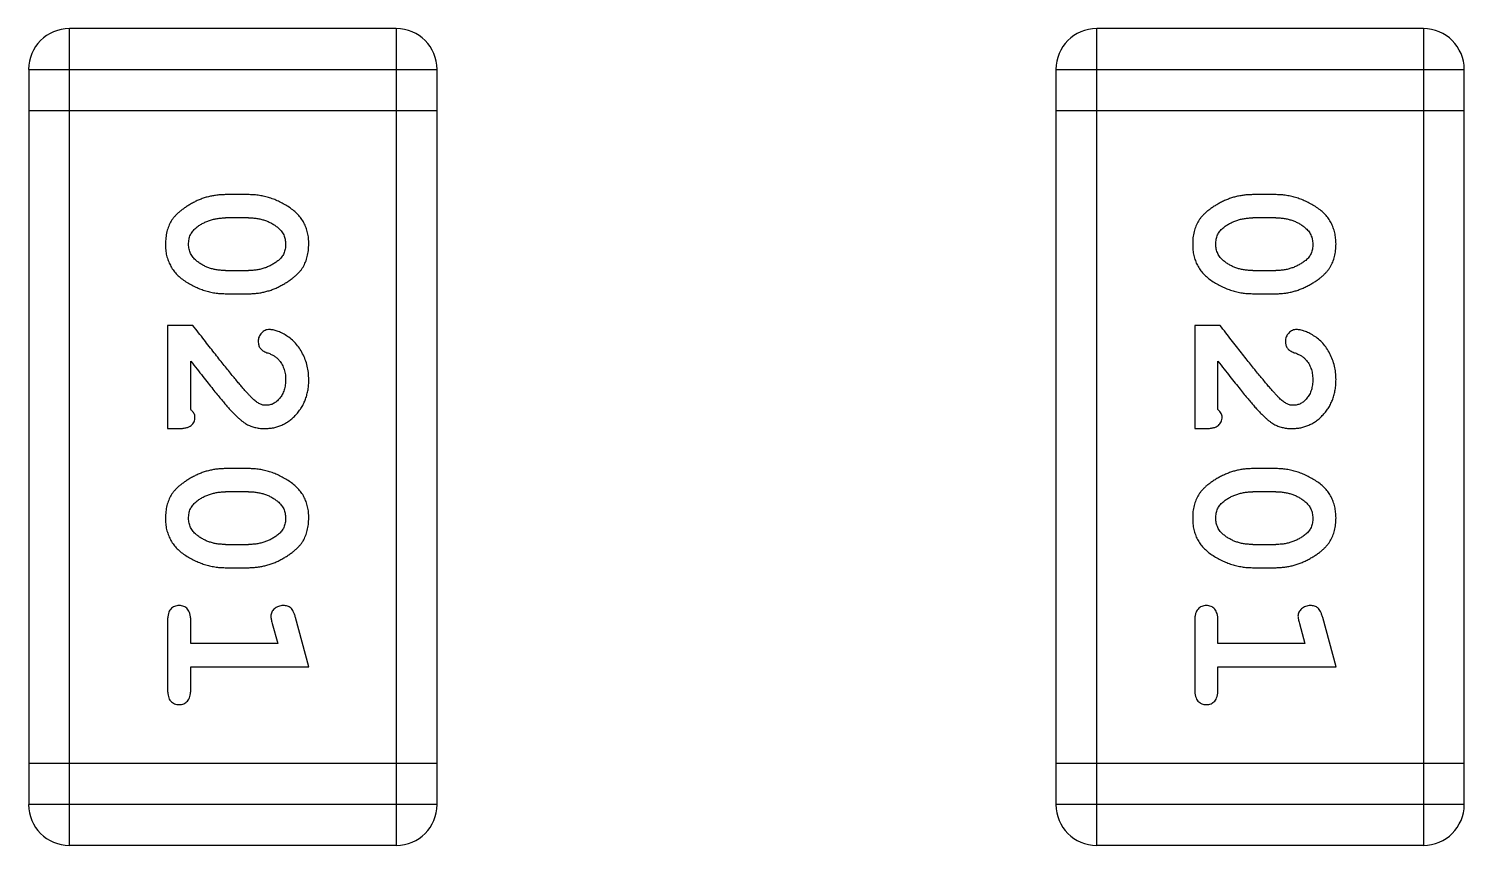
# Model space of a CAD drawing. Header units: millimetres. Extents: x 563 to 681, y 173 to 284.
# Drawn here: x 663.304 to 664.376, y 189.646 to 190.255 of the extents above; entities that cross this region are included whole.
import ezdxf

# ---------------------------------------------------------------- set-up
doc = ezdxf.new("R2010")
doc.units = ezdxf.units.MM
doc.header["$LTSCALE"] = 30.734
doc.layers.get('0').update_dxf_attribs({"linetype": 'CONTINUOUS'})

msp = doc.modelspace()

# ---------------------------------------------------------------- linework, layer by layer
at = {"linetype": 'Continuous'}
for p, q in [((663.5788, 190.2552), (663.3349, 190.2552)), ((663.3349, 189.6456), (663.3349, 190.2552)), ((663.5788, 190.2552), (663.5788, 189.6456)), ((664.3454, 190.2552), (664.1016, 190.2552)), ((664.1016, 189.6456), (664.1016, 190.2552)), ((664.3454, 190.2552), (664.3454, 189.6456)), ((663.3045, 190.2247), (663.6093, 190.2247)), ((663.3045, 190.2247), (663.3045, 189.676)), ((663.6093, 189.676), (663.6093, 190.2247)), ((664.0711, 190.2247), (664.3759, 190.2247)), ((664.0711, 190.2247), (664.0711, 189.676)), ((664.3759, 189.676), (664.3759, 190.2247)), ((663.3045, 190.1942), (663.6093, 190.1942)), ((664.0711, 190.1942), (664.3759, 190.1942)), ((663.4689, 190.1313), (663.4511, 190.1313)), ((664.2355, 190.1313), (664.2178, 190.1313)), ((663.4686, 190.114), (663.4514, 190.114)), ((664.2353, 190.114), (664.2181, 190.114)), ((663.4514, 190.0746), (663.4686, 190.0746)), ((664.2181, 190.0746), (664.2353, 190.0746)), ((663.4511, 190.0573), (663.4689, 190.0573)), ((664.2178, 190.0573), (664.2355, 190.0573)), ((663.427, 190.0337), (663.4081, 190.0337)), ((663.4081, 190.0337), (663.4081, 189.9566)), ((664.1936, 190.0337), (664.1748, 190.0337)), ((664.1748, 190.0337), (664.1748, 189.9566)), ((663.4254, 189.9708), (663.4254, 190.007)), ((664.1921, 189.9708), (664.1921, 190.007)), ((663.4081, 189.9566), (663.416, 189.9566)), ((664.1748, 189.9566), (664.1826, 189.9566)), ((663.4689, 189.9268), (663.4511, 189.9268)), ((664.2355, 189.9268), (664.2178, 189.9268)), ((663.4686, 189.9095), (663.4514, 189.9095)), ((664.2353, 189.9095), (664.2181, 189.9095)), ((663.4514, 189.8701), (663.4686, 189.8701)), ((664.2181, 189.8701), (664.2353, 189.8701)), ((663.4511, 189.8528), (663.4689, 189.8528)), ((664.2178, 189.8528), (664.2355, 189.8528)), ((663.4081, 189.8135), (663.4081, 189.7616)), ((663.4254, 189.7962), (663.4254, 189.8135)), ((663.4862, 189.8112), (663.4904, 189.7962)), ((663.5135, 189.7789), (663.5036, 189.8155)), ((664.1748, 189.8135), (664.1748, 189.7616)), ((664.1921, 189.7962), (664.1921, 189.8135)), ((664.2529, 189.8112), (664.257, 189.7962)), ((664.2802, 189.7789), (664.2703, 189.8155)), ((663.4904, 189.7962), (663.4254, 189.7962)), ((664.257, 189.7962), (664.1921, 189.7962)), ((663.4254, 189.7789), (663.5135, 189.7789)), ((663.4254, 189.7616), (663.4254, 189.7789)), ((664.1921, 189.7789), (664.2802, 189.7789)), ((664.1921, 189.7616), (664.1921, 189.7789)), ((663.6093, 189.7065), (663.3045, 189.7065)), ((664.3759, 189.7065), (664.0711, 189.7065)), ((663.6093, 189.676), (663.3045, 189.676)), ((664.3759, 189.676), (664.0711, 189.676)), ((663.3349, 189.6456), (663.5788, 189.6456)), ((664.1016, 189.6456), (664.3454, 189.6456))]:
    msp.add_line(p, q, dxfattribs=at)
for centre, start, end in [((663.3349, 190.2247), 90, 180), ((663.5788, 190.2247), 0, 90), ((664.1016, 190.2247), 90, 180), ((664.3454, 190.2247), 0, 90), ((663.3349, 189.676), 180, 270), ((663.5788, 189.676), 270, 0), ((664.1016, 189.676), 180, 270), ((664.3454, 189.676), 270, 0)]:
    msp.add_arc(centre, 0.0305, start, end, dxfattribs=at)
for points, knots in [([(663.4511, 190.1313), (663.4501, 190.1312), (663.4479, 190.1312), (663.4448, 190.1309), (663.4416, 190.1304), (663.4385, 190.1297), (663.4355, 190.1289), (663.4325, 190.1277), (663.4295, 190.1265), (663.4267, 190.125), (663.4239, 190.1234), (663.4214, 190.1218), (663.4191, 190.1201), (663.417, 190.1185), (663.4151, 190.1168), (663.4134, 190.1151), (663.412, 190.1134), (663.4104, 190.111), (663.4088, 190.1078), (663.4075, 190.1036), (663.4067, 190.099), (663.4066, 190.0959), (663.4065, 190.0942)], [0, 0, 0, 0, 0.049886, 0.09882, 0.148132, 0.19689, 0.246038, 0.295176, 0.345305, 0.395692, 0.445312, 0.491875, 0.535813, 0.577009, 0.616081, 0.652689, 0.687585, 0.720206, 0.785062, 0.85223, 0.923759, 1, 1, 1, 1]), ([(663.5135, 190.0945), (663.5135, 190.0959), (663.5134, 190.0987), (663.5127, 190.1028), (663.5115, 190.1066), (663.51, 190.1102), (663.5079, 190.1135), (663.5054, 190.1166), (663.5024, 190.1193), (663.499, 190.1218), (663.4954, 190.124), (663.4918, 190.1259), (663.4881, 190.1276), (663.4843, 190.1289), (663.4805, 190.13), (663.4767, 190.1307), (663.4728, 190.1312), (663.4702, 190.1312), (663.4689, 190.1313)], [0, 0, 0, 0, 0.06692, 0.130834, 0.19258, 0.252759, 0.312631, 0.373411, 0.436359, 0.501894, 0.568244, 0.632472, 0.69556, 0.757163, 0.818592, 0.878885, 0.939235, 1, 1, 1, 1]), ([(664.2178, 190.1313), (664.2167, 190.1312), (664.2146, 190.1312), (664.2114, 190.1309), (664.2083, 190.1304), (664.2052, 190.1297), (664.2021, 190.1289), (664.1992, 190.1277), (664.1962, 190.1265), (664.1933, 190.125), (664.1906, 190.1234), (664.188, 190.1218), (664.1857, 190.1201), (664.1836, 190.1185), (664.1818, 190.1168), (664.1801, 190.1151), (664.1787, 190.1134), (664.1771, 190.111), (664.1755, 190.1078), (664.1742, 190.1036), (664.1733, 190.099), (664.1732, 190.0959), (664.1732, 190.0942)], [0, 0, 0, 0, 0.049886, 0.09882, 0.148132, 0.19689, 0.246038, 0.295176, 0.345305, 0.395692, 0.445312, 0.491875, 0.535813, 0.577009, 0.616081, 0.652689, 0.687585, 0.720206, 0.785062, 0.85223, 0.923759, 1, 1, 1, 1]), ([(664.2802, 190.0945), (664.2801, 190.0959), (664.28, 190.0987), (664.2793, 190.1028), (664.2782, 190.1066), (664.2766, 190.1102), (664.2746, 190.1135), (664.2721, 190.1166), (664.2691, 190.1193), (664.2657, 190.1218), (664.2621, 190.124), (664.2584, 190.1259), (664.2547, 190.1276), (664.2509, 190.1289), (664.2472, 190.13), (664.2433, 190.1307), (664.2394, 190.1312), (664.2368, 190.1312), (664.2355, 190.1313)], [0, 0, 0, 0, 0.06692, 0.130834, 0.19258, 0.252759, 0.312631, 0.373411, 0.436359, 0.501894, 0.568244, 0.632472, 0.69556, 0.757163, 0.818592, 0.878885, 0.939235, 1, 1, 1, 1]), ([(663.4291, 190.1063), (663.4299, 190.1069), (663.4315, 190.1082), (663.434, 190.1097), (663.4367, 190.111), (663.4394, 190.1121), (663.4423, 190.1129), (663.4452, 190.1135), (663.4483, 190.1139), (663.4504, 190.1139), (663.4514, 190.114)], [0, 0, 0, 0, 0.124927, 0.248361, 0.370889, 0.492583, 0.61616, 0.741472, 0.869044, 1, 1, 1, 1]), ([(663.4686, 190.114), (663.4697, 190.1139), (663.4717, 190.1139), (663.4748, 190.1136), (663.4777, 190.113), (663.4805, 190.1122), (663.4832, 190.1112), (663.4857, 190.1099), (663.4882, 190.1085), (663.4896, 190.1073), (663.4904, 190.1067)], [0, 0, 0, 0, 0.135446, 0.266257, 0.393419, 0.517936, 0.639137, 0.758785, 0.879345, 1, 1, 1, 1]), ([(664.1958, 190.1063), (664.1966, 190.1069), (664.1981, 190.1082), (664.2007, 190.1097), (664.2033, 190.111), (664.2061, 190.1121), (664.2089, 190.1129), (664.2119, 190.1135), (664.2149, 190.1139), (664.217, 190.1139), (664.2181, 190.114)], [0, 0, 0, 0, 0.124927, 0.248361, 0.370889, 0.492583, 0.61616, 0.741472, 0.869044, 1, 1, 1, 1]), ([(664.2353, 190.114), (664.2363, 190.1139), (664.2384, 190.1139), (664.2415, 190.1136), (664.2444, 190.113), (664.2472, 190.1122), (664.2499, 190.1112), (664.2524, 190.1099), (664.2548, 190.1085), (664.2563, 190.1073), (664.257, 190.1067)], [0, 0, 0, 0, 0.135446, 0.266257, 0.393419, 0.517936, 0.639137, 0.758785, 0.879345, 1, 1, 1, 1]), ([(663.4238, 190.0942), (663.4238, 190.0948), (663.4239, 190.0961), (663.4241, 190.0979), (663.4245, 190.0996), (663.4251, 190.1012), (663.4259, 190.1026), (663.4268, 190.104), (663.4279, 190.1052), (663.4287, 190.1059), (663.4291, 190.1063)], [0, 0, 0, 0, 0.139844, 0.271849, 0.399162, 0.521619, 0.6402, 0.758957, 0.87828, 1, 1, 1, 1]), ([(663.4904, 190.1067), (663.4908, 190.1063), (663.4917, 190.1055), (663.4929, 190.1042), (663.494, 190.1028), (663.4948, 190.1012), (663.4954, 190.0996), (663.4959, 190.0979), (663.4961, 190.0962), (663.4962, 190.095), (663.4962, 190.0943)], [0, 0, 0, 0, 0.13042, 0.256046, 0.378133, 0.498725, 0.620452, 0.742761, 0.869406, 1, 1, 1, 1]), ([(664.1905, 190.0942), (664.1905, 190.0948), (664.1905, 190.0961), (664.1908, 190.0979), (664.1912, 190.0996), (664.1918, 190.1012), (664.1925, 190.1026), (664.1934, 190.104), (664.1945, 190.1052), (664.1954, 190.1059), (664.1958, 190.1063)], [0, 0, 0, 0, 0.139844, 0.271849, 0.399162, 0.521619, 0.6402, 0.758957, 0.87828, 1, 1, 1, 1]), ([(664.257, 190.1067), (664.2575, 190.1063), (664.2584, 190.1055), (664.2596, 190.1042), (664.2606, 190.1028), (664.2614, 190.1012), (664.2621, 190.0996), (664.2625, 190.0979), (664.2628, 190.0962), (664.2628, 190.095), (664.2629, 190.0943)], [0, 0, 0, 0, 0.13042, 0.256046, 0.378133, 0.498725, 0.620452, 0.742761, 0.869406, 1, 1, 1, 1]), ([(663.4065, 190.0942), (663.4066, 190.0928), (663.4066, 190.09), (663.4073, 190.0859), (663.4085, 190.082), (663.4101, 190.0785), (663.4121, 190.0751), (663.4146, 190.0721), (663.4175, 190.0693), (663.4209, 190.0668), (663.4245, 190.0646), (663.4282, 190.0627), (663.4319, 190.061), (663.4357, 190.0597), (663.4395, 190.0586), (663.4433, 190.0579), (663.4472, 190.0574), (663.4498, 190.0574), (663.4511, 190.0573)], [0, 0, 0, 0, 0.067217, 0.131051, 0.19272, 0.252824, 0.312745, 0.373449, 0.436041, 0.501494, 0.567761, 0.632087, 0.695096, 0.757109, 0.817993, 0.878657, 0.939311, 1, 1, 1, 1]), ([(663.4296, 190.0819), (663.4292, 190.0823), (663.4283, 190.0831), (663.4271, 190.0844), (663.4261, 190.0858), (663.4252, 190.0873), (663.4246, 190.0889), (663.4242, 190.0906), (663.4239, 190.0924), (663.4238, 190.0936), (663.4238, 190.0942)], [0, 0, 0, 0, 0.129853, 0.25607, 0.380154, 0.49978, 0.62208, 0.743277, 0.868791, 1, 1, 1, 1]), ([(663.4689, 190.0573), (663.47, 190.0573), (663.4721, 190.0574), (663.4753, 190.0577), (663.4784, 190.0582), (663.4815, 190.0589), (663.4846, 190.0598), (663.4876, 190.0609), (663.4906, 190.0622), (663.4934, 190.0637), (663.4962, 190.0653), (663.4987, 190.0669), (663.501, 190.0686), (663.5031, 190.0703), (663.505, 190.072), (663.5066, 190.0737), (663.5081, 190.0754), (663.5096, 190.0778), (663.5112, 190.081), (663.5125, 190.0851), (663.5133, 190.0897), (663.5134, 190.0928), (663.5135, 190.0945)], [0, 0, 0, 0, 0.049855, 0.099516, 0.148482, 0.19758, 0.246804, 0.296268, 0.346517, 0.397047, 0.446826, 0.49336, 0.537801, 0.579207, 0.617974, 0.654833, 0.689171, 0.722088, 0.786392, 0.853518, 0.924186, 1, 1, 1, 1]), ([(663.4962, 190.0943), (663.4962, 190.0937), (663.4962, 190.0925), (663.4959, 190.0907), (663.4955, 190.089), (663.4949, 190.0874), (663.4942, 190.0859), (663.4932, 190.0846), (663.4922, 190.0833), (663.4913, 190.0826), (663.4909, 190.0822)], [0, 0, 0, 0, 0.138115, 0.270177, 0.397547, 0.520057, 0.63869, 0.757499, 0.878226, 1, 1, 1, 1]), ([(664.1732, 190.0942), (664.1732, 190.0928), (664.1733, 190.09), (664.174, 190.0859), (664.1751, 190.082), (664.1767, 190.0785), (664.1787, 190.0751), (664.1813, 190.0721), (664.1842, 190.0693), (664.1876, 190.0668), (664.1912, 190.0646), (664.1949, 190.0627), (664.1986, 190.061), (664.2023, 190.0597), (664.2062, 190.0586), (664.21, 190.0579), (664.2139, 190.0574), (664.2165, 190.0574), (664.2178, 190.0573)], [0, 0, 0, 0, 0.067217, 0.131051, 0.19272, 0.252824, 0.312745, 0.373449, 0.436041, 0.501494, 0.567761, 0.632087, 0.695096, 0.757109, 0.817993, 0.878657, 0.939311, 1, 1, 1, 1]), ([(664.1963, 190.0819), (664.1958, 190.0823), (664.1949, 190.0831), (664.1937, 190.0844), (664.1927, 190.0858), (664.1919, 190.0873), (664.1913, 190.0889), (664.1908, 190.0906), (664.1905, 190.0924), (664.1905, 190.0936), (664.1905, 190.0942)], [0, 0, 0, 0, 0.129853, 0.25607, 0.380154, 0.49978, 0.62208, 0.743277, 0.868791, 1, 1, 1, 1]), ([(664.2355, 190.0573), (664.2366, 190.0573), (664.2388, 190.0574), (664.2419, 190.0577), (664.2451, 190.0582), (664.2482, 190.0589), (664.2512, 190.0598), (664.2543, 190.0609), (664.2572, 190.0622), (664.2601, 190.0637), (664.2628, 190.0653), (664.2654, 190.0669), (664.2677, 190.0686), (664.2698, 190.0703), (664.2717, 190.072), (664.2733, 190.0737), (664.2747, 190.0754), (664.2763, 190.0778), (664.2779, 190.081), (664.2792, 190.0851), (664.28, 190.0897), (664.2801, 190.0928), (664.2802, 190.0945)], [0, 0, 0, 0, 0.049855, 0.099516, 0.148482, 0.19758, 0.246804, 0.296268, 0.346517, 0.397047, 0.446826, 0.49336, 0.537801, 0.579207, 0.617974, 0.654833, 0.689171, 0.722088, 0.786392, 0.853518, 0.924186, 1, 1, 1, 1]), ([(664.2629, 190.0943), (664.2628, 190.0937), (664.2628, 190.0925), (664.2626, 190.0907), (664.2622, 190.089), (664.2616, 190.0874), (664.2608, 190.0859), (664.2599, 190.0846), (664.2588, 190.0833), (664.258, 190.0826), (664.2576, 190.0822)], [0, 0, 0, 0, 0.138115, 0.270177, 0.397547, 0.520057, 0.63869, 0.757499, 0.878226, 1, 1, 1, 1]), ([(663.4514, 190.0746), (663.4503, 190.0747), (663.4483, 190.0747), (663.4452, 190.075), (663.4423, 190.0756), (663.4395, 190.0764), (663.4368, 190.0774), (663.4343, 190.0787), (663.4319, 190.0801), (663.4304, 190.0813), (663.4296, 190.0819)], [0, 0, 0, 0, 0.135449, 0.266263, 0.393429, 0.516942, 0.639128, 0.758779, 0.879341, 1, 1, 1, 1]), ([(663.4909, 190.0822), (663.4901, 190.0816), (663.4885, 190.0804), (663.486, 190.0789), (663.4833, 190.0775), (663.4806, 190.0765), (663.4777, 190.0756), (663.4748, 190.0751), (663.4717, 190.0747), (663.4697, 190.0747), (663.4686, 190.0746)], [0, 0, 0, 0, 0.125331, 0.248948, 0.371201, 0.494032, 0.616811, 0.742104, 0.868849, 1, 1, 1, 1]), ([(664.2181, 190.0746), (664.217, 190.0747), (664.2149, 190.0747), (664.2119, 190.075), (664.2089, 190.0756), (664.2061, 190.0764), (664.2035, 190.0774), (664.2009, 190.0787), (664.1985, 190.0801), (664.197, 190.0813), (664.1963, 190.0819)], [0, 0, 0, 0, 0.135449, 0.266263, 0.393429, 0.516942, 0.639128, 0.758779, 0.879341, 1, 1, 1, 1]), ([(664.2576, 190.0822), (664.2568, 190.0816), (664.2552, 190.0804), (664.2526, 190.0789), (664.25, 190.0775), (664.2472, 190.0765), (664.2444, 190.0756), (664.2414, 190.0751), (664.2384, 190.0747), (664.2363, 190.0747), (664.2353, 190.0746)], [0, 0, 0, 0, 0.125331, 0.248948, 0.371201, 0.494032, 0.616811, 0.742104, 0.868849, 1, 1, 1, 1]), ([(663.472, 189.9787), (663.4715, 189.9792), (663.4705, 189.9801), (663.469, 189.9817), (663.4672, 189.9836), (663.4653, 189.9858), (663.4632, 189.9882), (663.4608, 189.991), (663.4583, 189.994), (663.4556, 189.9973), (663.4527, 190.0009), (663.4496, 190.0047), (663.4463, 190.0089), (663.4428, 190.0133), (663.4391, 190.018), (663.4353, 190.023), (663.4312, 190.0283), (663.4284, 190.0319), (663.427, 190.0337)], [0, 0, 0, 0, 0.026647, 0.057942, 0.094152, 0.134806, 0.180631, 0.231142, 0.286385, 0.346321, 0.411439, 0.481035, 0.555329, 0.634592, 0.718826, 0.807759, 0.901393, 1, 1, 1, 1]), ([(663.4842, 190.0306), (663.4836, 190.0306), (663.4825, 190.0305), (663.481, 190.03), (663.4795, 190.0291), (663.4782, 190.028), (663.4771, 190.0267), (663.4763, 190.0251), (663.4758, 190.0235), (663.4758, 190.0223), (663.4757, 190.0218)], [0, 0, 0, 0, 0.120856, 0.239483, 0.360995, 0.490166, 0.620982, 0.746416, 0.870253, 1, 1, 1, 1]), ([(663.5135, 189.9933), (663.5134, 189.995), (663.5133, 189.9984), (663.5125, 190.0033), (663.511, 190.0081), (663.509, 190.0125), (663.5066, 190.0167), (663.5037, 190.0203), (663.5005, 190.0235), (663.4969, 190.026), (663.4934, 190.028), (663.49, 190.0294), (663.487, 190.0304), (663.4851, 190.0305), (663.4842, 190.0306)], [0, 0, 0, 0, 0.098286, 0.193983, 0.289056, 0.384352, 0.477435, 0.566197, 0.652355, 0.737986, 0.818188, 0.887401, 0.94802, 1, 1, 1, 1]), ([(664.2386, 189.9787), (664.2382, 189.9792), (664.2372, 189.9801), (664.2356, 189.9817), (664.2339, 189.9836), (664.232, 189.9858), (664.2298, 189.9882), (664.2275, 189.991), (664.225, 189.994), (664.2223, 189.9973), (664.2194, 190.0009), (664.2163, 190.0047), (664.213, 190.0089), (664.2095, 190.0133), (664.2058, 190.018), (664.2019, 190.023), (664.1978, 190.0283), (664.1951, 190.0319), (664.1936, 190.0337)], [0, 0, 0, 0, 0.026647, 0.057942, 0.094152, 0.134806, 0.180631, 0.231142, 0.286385, 0.346321, 0.411439, 0.481035, 0.555329, 0.634592, 0.718826, 0.807759, 0.901393, 1, 1, 1, 1]), ([(664.2508, 190.0306), (664.2503, 190.0306), (664.2492, 190.0305), (664.2476, 190.03), (664.2462, 190.0291), (664.2449, 190.028), (664.2438, 190.0267), (664.243, 190.0251), (664.2425, 190.0235), (664.2424, 190.0223), (664.2424, 190.0218)], [0, 0, 0, 0, 0.120856, 0.239483, 0.360995, 0.490166, 0.620982, 0.746416, 0.870253, 1, 1, 1, 1]), ([(664.2802, 189.9933), (664.2801, 189.995), (664.28, 189.9984), (664.2791, 190.0033), (664.2777, 190.0081), (664.2757, 190.0125), (664.2733, 190.0167), (664.2704, 190.0203), (664.2672, 190.0235), (664.2636, 190.026), (664.26, 190.028), (664.2567, 190.0294), (664.2537, 190.0304), (664.2517, 190.0305), (664.2508, 190.0306)], [0, 0, 0, 0, 0.098286, 0.193983, 0.289056, 0.384352, 0.477435, 0.566197, 0.652355, 0.737986, 0.818188, 0.887401, 0.94802, 1, 1, 1, 1]), ([(663.4757, 190.0218), (663.4758, 190.0213), (663.4758, 190.0203), (663.4761, 190.0189), (663.4765, 190.0177), (663.4772, 190.0166), (663.4781, 190.0155), (663.4793, 190.0147), (663.4807, 190.0139), (663.4817, 190.0135), (663.4823, 190.0133)], [0, 0, 0, 0, 0.127347, 0.246131, 0.359406, 0.470543, 0.586092, 0.711469, 0.847022, 1, 1, 1, 1]), ([(663.4823, 190.0133), (663.4832, 190.013), (663.4849, 190.0124), (663.4872, 190.0112), (663.4892, 190.0099), (663.4903, 190.0088), (663.4908, 190.0083)], [0, 0, 0, 0, 0.285518, 0.544185, 0.781367, 1, 1, 1, 1]), ([(664.2424, 190.0218), (664.2424, 190.0213), (664.2425, 190.0203), (664.2427, 190.0189), (664.2432, 190.0177), (664.2439, 190.0166), (664.2448, 190.0155), (664.246, 190.0147), (664.2474, 190.0139), (664.2484, 190.0135), (664.249, 190.0133)], [0, 0, 0, 0, 0.127347, 0.246131, 0.359406, 0.470543, 0.586092, 0.711469, 0.847022, 1, 1, 1, 1]), ([(664.249, 190.0133), (664.2499, 190.013), (664.2516, 190.0124), (664.2539, 190.0112), (664.2559, 190.0099), (664.257, 190.0088), (664.2575, 190.0083)], [0, 0, 0, 0, 0.285518, 0.544185, 0.781367, 1, 1, 1, 1]), ([(663.4254, 190.007), (663.427, 190.005), (663.4299, 190.0012), (663.4343, 189.9957), (663.4382, 189.9907), (663.4418, 189.9863), (663.4449, 189.9823), (663.4478, 189.9789), (663.4502, 189.976), (663.4517, 189.9742), (663.4524, 189.9734)], [0, 0, 0, 0, 0.176662, 0.337826, 0.484741, 0.617764, 0.73494, 0.837793, 0.926412, 1, 1, 1, 1]), ([(663.4908, 190.0083), (663.4912, 190.0078), (663.4921, 190.0068), (663.4932, 190.0052), (663.4941, 190.0035), (663.4949, 190.0016), (663.4955, 189.9997), (663.4959, 189.9977), (663.4962, 189.9956), (663.4962, 189.9942), (663.4962, 189.9934)], [0, 0, 0, 0, 0.121873, 0.243139, 0.363336, 0.485133, 0.607572, 0.734701, 0.864814, 1, 1, 1, 1]), ([(664.1921, 190.007), (664.1936, 190.005), (664.1966, 190.0012), (664.2009, 189.9957), (664.2049, 189.9907), (664.2084, 189.9863), (664.2116, 189.9823), (664.2144, 189.9789), (664.2169, 189.976), (664.2184, 189.9742), (664.2191, 189.9734)], [0, 0, 0, 0, 0.176662, 0.337826, 0.484741, 0.617764, 0.73494, 0.837793, 0.926412, 1, 1, 1, 1]), ([(664.2575, 190.0083), (664.2579, 190.0078), (664.2587, 190.0068), (664.2599, 190.0052), (664.2608, 190.0035), (664.2615, 190.0016), (664.2621, 189.9997), (664.2625, 189.9977), (664.2628, 189.9956), (664.2628, 189.9942), (664.2629, 189.9934)], [0, 0, 0, 0, 0.121873, 0.243139, 0.363336, 0.485133, 0.607572, 0.734701, 0.864814, 1, 1, 1, 1]), ([(663.4807, 189.9566), (663.4818, 189.9567), (663.484, 189.9568), (663.4873, 189.9572), (663.4904, 189.958), (663.4934, 189.9592), (663.4962, 189.9606), (663.4989, 189.9624), (663.5015, 189.9645), (663.504, 189.9669), (663.5062, 189.9696), (663.5082, 189.9724), (663.5098, 189.9755), (663.5112, 189.9787), (663.5122, 189.9821), (663.513, 189.9857), (663.5134, 189.9894), (663.5135, 189.992), (663.5135, 189.9933)], [0, 0, 0, 0, 0.060981, 0.120256, 0.178148, 0.236115, 0.293993, 0.352864, 0.413358, 0.476056, 0.539296, 0.602396, 0.665116, 0.728325, 0.792919, 0.859317, 0.928302, 1, 1, 1, 1]), ([(663.4962, 189.9934), (663.4961, 189.992), (663.4961, 189.9893), (663.4952, 189.9855), (663.4938, 189.9821), (663.4919, 189.9793), (663.4896, 189.9769), (663.4872, 189.9752), (663.4845, 189.9742), (663.4826, 189.974), (663.4817, 189.974)], [0, 0, 0, 0, 0.156344, 0.299348, 0.4327, 0.561, 0.682299, 0.791883, 0.89611, 1, 1, 1, 1]), ([(664.2474, 189.9566), (664.2485, 189.9567), (664.2507, 189.9568), (664.2539, 189.9572), (664.257, 189.958), (664.26, 189.9592), (664.2629, 189.9606), (664.2656, 189.9624), (664.2682, 189.9645), (664.2706, 189.9669), (664.2728, 189.9696), (664.2748, 189.9724), (664.2765, 189.9755), (664.2778, 189.9787), (664.2789, 189.9821), (664.2796, 189.9857), (664.2801, 189.9894), (664.2801, 189.992), (664.2802, 189.9933)], [0, 0, 0, 0, 0.060981, 0.120256, 0.178148, 0.236115, 0.293993, 0.352864, 0.413358, 0.476056, 0.539296, 0.602396, 0.665116, 0.728325, 0.792919, 0.859317, 0.928302, 1, 1, 1, 1]), ([(664.2629, 189.9934), (664.2628, 189.992), (664.2627, 189.9893), (664.2619, 189.9855), (664.2605, 189.9821), (664.2586, 189.9793), (664.2563, 189.9769), (664.2538, 189.9752), (664.2511, 189.9742), (664.2493, 189.974), (664.2483, 189.974)], [0, 0, 0, 0, 0.156344, 0.299348, 0.4327, 0.561, 0.682299, 0.791883, 0.89611, 1, 1, 1, 1]), ([(663.4285, 189.9653), (663.4285, 189.9657), (663.4284, 189.9667), (663.4278, 189.9681), (663.4268, 189.9695), (663.4259, 189.9703), (663.4254, 189.9708)], [0, 0, 0, 0, 0.20611, 0.432681, 0.695597, 1, 1, 1, 1]), ([(663.4524, 189.9734), (663.4532, 189.9725), (663.4547, 189.9708), (663.4569, 189.9685), (663.459, 189.9664), (663.461, 189.9645), (663.4629, 189.9629), (663.4646, 189.9615), (663.4663, 189.9604), (663.4683, 189.9593), (663.4709, 189.9582), (663.4741, 189.9573), (663.4774, 189.9567), (663.4796, 189.9567), (663.4807, 189.9566)], [0, 0, 0, 0, 0.103002, 0.197728, 0.285279, 0.365235, 0.437224, 0.502446, 0.560545, 0.611446, 0.707576, 0.80349, 0.900532, 1, 1, 1, 1]), ([(663.4817, 189.974), (663.4809, 189.974), (663.4792, 189.9741), (663.4768, 189.9751), (663.4743, 189.9766), (663.4728, 189.978), (663.472, 189.9787)], [0, 0, 0, 0, 0.212836, 0.442809, 0.70317, 1, 1, 1, 1]), ([(664.1952, 189.9653), (664.1952, 189.9657), (664.1951, 189.9667), (664.1944, 189.9681), (664.1934, 189.9695), (664.1925, 189.9703), (664.1921, 189.9708)], [0, 0, 0, 0, 0.20611, 0.432681, 0.695597, 1, 1, 1, 1]), ([(664.2191, 189.9734), (664.2199, 189.9725), (664.2214, 189.9708), (664.2236, 189.9685), (664.2257, 189.9664), (664.2277, 189.9645), (664.2295, 189.9629), (664.2313, 189.9615), (664.2329, 189.9604), (664.235, 189.9593), (664.2376, 189.9582), (664.2407, 189.9573), (664.244, 189.9567), (664.2463, 189.9567), (664.2474, 189.9566)], [0, 0, 0, 0, 0.103002, 0.197728, 0.285279, 0.365235, 0.437224, 0.502446, 0.560545, 0.611446, 0.707576, 0.80349, 0.900532, 1, 1, 1, 1]), ([(664.2483, 189.974), (664.2475, 189.974), (664.2459, 189.9741), (664.2435, 189.9751), (664.241, 189.9766), (664.2394, 189.978), (664.2386, 189.9787)], [0, 0, 0, 0, 0.212836, 0.442809, 0.70317, 1, 1, 1, 1]), ([(663.416, 189.9566), (663.417, 189.9567), (663.419, 189.9567), (663.4217, 189.9572), (663.424, 189.9578), (663.4257, 189.9589), (663.427, 189.9602), (663.4279, 189.9617), (663.4285, 189.9634), (663.4285, 189.9647), (663.4285, 189.9653)], [0, 0, 0, 0, 0.1844, 0.34094, 0.473574, 0.586824, 0.690029, 0.789175, 0.890445, 1, 1, 1, 1]), ([(664.1826, 189.9566), (664.1837, 189.9567), (664.1857, 189.9567), (664.1884, 189.9572), (664.1906, 189.9578), (664.1924, 189.9589), (664.1936, 189.9602), (664.1946, 189.9617), (664.1951, 189.9634), (664.1952, 189.9647), (664.1952, 189.9653)], [0, 0, 0, 0, 0.1844, 0.34094, 0.473574, 0.586824, 0.690029, 0.789175, 0.890445, 1, 1, 1, 1]), ([(663.4511, 189.9268), (663.4501, 189.9267), (663.4479, 189.9267), (663.4448, 189.9264), (663.4416, 189.9259), (663.4385, 189.9252), (663.4355, 189.9243), (663.4325, 189.9232), (663.4295, 189.9219), (663.4267, 189.9205), (663.4239, 189.9189), (663.4214, 189.9173), (663.4191, 189.9156), (663.417, 189.914), (663.4151, 189.9123), (663.4134, 189.9106), (663.412, 189.9088), (663.4104, 189.9065), (663.4088, 189.9033), (663.4075, 189.8991), (663.4067, 189.8945), (663.4066, 189.8914), (663.4065, 189.8897)], [0, 0, 0, 0, 0.049886, 0.09882, 0.148132, 0.19689, 0.246038, 0.295176, 0.345305, 0.395692, 0.445312, 0.491875, 0.535813, 0.577009, 0.616081, 0.652689, 0.687585, 0.720206, 0.785062, 0.85223, 0.923759, 1, 1, 1, 1]), ([(663.5135, 189.89), (663.5135, 189.8914), (663.5134, 189.8942), (663.5127, 189.8983), (663.5115, 189.9021), (663.51, 189.9057), (663.5079, 189.909), (663.5054, 189.9121), (663.5024, 189.9148), (663.499, 189.9173), (663.4954, 189.9195), (663.4918, 189.9214), (663.4881, 189.9231), (663.4843, 189.9244), (663.4805, 189.9255), (663.4767, 189.9262), (663.4728, 189.9267), (663.4702, 189.9267), (663.4689, 189.9268)], [0, 0, 0, 0, 0.06692, 0.130834, 0.19258, 0.252759, 0.312631, 0.373411, 0.436359, 0.501894, 0.568244, 0.632472, 0.69556, 0.757163, 0.818592, 0.878885, 0.939235, 1, 1, 1, 1]), ([(664.2178, 189.9268), (664.2167, 189.9267), (664.2146, 189.9267), (664.2114, 189.9264), (664.2083, 189.9259), (664.2052, 189.9252), (664.2021, 189.9243), (664.1992, 189.9232), (664.1962, 189.9219), (664.1933, 189.9205), (664.1906, 189.9189), (664.188, 189.9173), (664.1857, 189.9156), (664.1836, 189.914), (664.1818, 189.9123), (664.1801, 189.9106), (664.1787, 189.9088), (664.1771, 189.9065), (664.1755, 189.9033), (664.1742, 189.8991), (664.1733, 189.8945), (664.1732, 189.8914), (664.1732, 189.8897)], [0, 0, 0, 0, 0.049886, 0.09882, 0.148132, 0.19689, 0.246038, 0.295176, 0.345305, 0.395692, 0.445312, 0.491875, 0.535813, 0.577009, 0.616081, 0.652689, 0.687585, 0.720206, 0.785062, 0.85223, 0.923759, 1, 1, 1, 1]), ([(664.2802, 189.89), (664.2801, 189.8914), (664.28, 189.8942), (664.2793, 189.8983), (664.2782, 189.9021), (664.2766, 189.9057), (664.2746, 189.909), (664.2721, 189.9121), (664.2691, 189.9148), (664.2657, 189.9173), (664.2621, 189.9195), (664.2584, 189.9214), (664.2547, 189.9231), (664.2509, 189.9244), (664.2472, 189.9255), (664.2433, 189.9262), (664.2394, 189.9267), (664.2368, 189.9267), (664.2355, 189.9268)], [0, 0, 0, 0, 0.06692, 0.130834, 0.19258, 0.252759, 0.312631, 0.373411, 0.436359, 0.501894, 0.568244, 0.632472, 0.69556, 0.757163, 0.818592, 0.878885, 0.939235, 1, 1, 1, 1]), ([(663.4291, 189.9018), (663.4299, 189.9024), (663.4315, 189.9036), (663.434, 189.9052), (663.4367, 189.9065), (663.4394, 189.9076), (663.4423, 189.9084), (663.4452, 189.909), (663.4483, 189.9094), (663.4504, 189.9094), (663.4514, 189.9095)], [0, 0, 0, 0, 0.124927, 0.248361, 0.370889, 0.492583, 0.61616, 0.741472, 0.869044, 1, 1, 1, 1]), ([(663.4686, 189.9095), (663.4697, 189.9094), (663.4717, 189.9094), (663.4748, 189.9091), (663.4777, 189.9085), (663.4805, 189.9077), (663.4832, 189.9067), (663.4857, 189.9054), (663.4882, 189.9039), (663.4896, 189.9028), (663.4904, 189.9022)], [0, 0, 0, 0, 0.135446, 0.266257, 0.393419, 0.517936, 0.639137, 0.758785, 0.879345, 1, 1, 1, 1]), ([(664.1958, 189.9018), (664.1966, 189.9024), (664.1981, 189.9036), (664.2007, 189.9052), (664.2033, 189.9065), (664.2061, 189.9076), (664.2089, 189.9084), (664.2119, 189.909), (664.2149, 189.9094), (664.217, 189.9094), (664.2181, 189.9095)], [0, 0, 0, 0, 0.124927, 0.248361, 0.370889, 0.492583, 0.61616, 0.741472, 0.869044, 1, 1, 1, 1]), ([(664.2353, 189.9095), (664.2363, 189.9094), (664.2384, 189.9094), (664.2415, 189.9091), (664.2444, 189.9085), (664.2472, 189.9077), (664.2499, 189.9067), (664.2524, 189.9054), (664.2548, 189.9039), (664.2563, 189.9028), (664.257, 189.9022)], [0, 0, 0, 0, 0.135446, 0.266257, 0.393419, 0.517936, 0.639137, 0.758785, 0.879345, 1, 1, 1, 1]), ([(663.4238, 189.8897), (663.4238, 189.8903), (663.4239, 189.8915), (663.4241, 189.8934), (663.4245, 189.8951), (663.4251, 189.8966), (663.4259, 189.8981), (663.4268, 189.8995), (663.4279, 189.9007), (663.4287, 189.9014), (663.4291, 189.9018)], [0, 0, 0, 0, 0.139844, 0.271849, 0.399162, 0.521619, 0.6402, 0.758957, 0.87828, 1, 1, 1, 1]), ([(663.4904, 189.9022), (663.4908, 189.9018), (663.4917, 189.901), (663.4929, 189.8996), (663.494, 189.8982), (663.4948, 189.8967), (663.4954, 189.8951), (663.4959, 189.8934), (663.4961, 189.8917), (663.4962, 189.8905), (663.4962, 189.8898)], [0, 0, 0, 0, 0.13042, 0.256046, 0.378133, 0.498725, 0.620452, 0.742761, 0.869406, 1, 1, 1, 1]), ([(664.1905, 189.8897), (664.1905, 189.8903), (664.1905, 189.8915), (664.1908, 189.8934), (664.1912, 189.8951), (664.1918, 189.8966), (664.1925, 189.8981), (664.1934, 189.8995), (664.1945, 189.9007), (664.1954, 189.9014), (664.1958, 189.9018)], [0, 0, 0, 0, 0.139844, 0.271849, 0.399162, 0.521619, 0.6402, 0.758957, 0.87828, 1, 1, 1, 1]), ([(664.257, 189.9022), (664.2575, 189.9018), (664.2584, 189.901), (664.2596, 189.8996), (664.2606, 189.8982), (664.2614, 189.8967), (664.2621, 189.8951), (664.2625, 189.8934), (664.2628, 189.8917), (664.2628, 189.8905), (664.2629, 189.8898)], [0, 0, 0, 0, 0.13042, 0.256046, 0.378133, 0.498725, 0.620452, 0.742761, 0.869406, 1, 1, 1, 1]), ([(663.4065, 189.8897), (663.4066, 189.8883), (663.4066, 189.8855), (663.4073, 189.8814), (663.4085, 189.8775), (663.4101, 189.8739), (663.4121, 189.8706), (663.4146, 189.8676), (663.4175, 189.8648), (663.4209, 189.8623), (663.4245, 189.8601), (663.4282, 189.8582), (663.4319, 189.8565), (663.4357, 189.8552), (663.4395, 189.8541), (663.4433, 189.8534), (663.4472, 189.8529), (663.4498, 189.8528), (663.4511, 189.8528)], [0, 0, 0, 0, 0.067217, 0.131051, 0.19272, 0.252824, 0.312745, 0.373449, 0.436041, 0.501494, 0.567761, 0.632087, 0.695096, 0.757109, 0.817993, 0.878657, 0.939311, 1, 1, 1, 1]), ([(663.4296, 189.8774), (663.4292, 189.8778), (663.4283, 189.8786), (663.4271, 189.8799), (663.4261, 189.8813), (663.4252, 189.8828), (663.4246, 189.8844), (663.4242, 189.8861), (663.4239, 189.8878), (663.4238, 189.889), (663.4238, 189.8897)], [0, 0, 0, 0, 0.129853, 0.25607, 0.380154, 0.49978, 0.62208, 0.743277, 0.868791, 1, 1, 1, 1]), ([(663.4689, 189.8528), (663.47, 189.8528), (663.4721, 189.8529), (663.4753, 189.8532), (663.4784, 189.8537), (663.4815, 189.8544), (663.4846, 189.8553), (663.4876, 189.8564), (663.4906, 189.8577), (663.4934, 189.8592), (663.4962, 189.8608), (663.4987, 189.8624), (663.501, 189.8641), (663.5031, 189.8658), (663.505, 189.8675), (663.5066, 189.8692), (663.5081, 189.8709), (663.5096, 189.8733), (663.5112, 189.8765), (663.5125, 189.8806), (663.5133, 189.8852), (663.5134, 189.8883), (663.5135, 189.89)], [0, 0, 0, 0, 0.049855, 0.099516, 0.148482, 0.19758, 0.246804, 0.296268, 0.346517, 0.397047, 0.446826, 0.49336, 0.537801, 0.579207, 0.617974, 0.654833, 0.689171, 0.722088, 0.786392, 0.853518, 0.924186, 1, 1, 1, 1]), ([(663.4962, 189.8898), (663.4962, 189.8892), (663.4962, 189.888), (663.4959, 189.8862), (663.4955, 189.8845), (663.4949, 189.8829), (663.4942, 189.8814), (663.4932, 189.8801), (663.4922, 189.8788), (663.4913, 189.8781), (663.4909, 189.8777)], [0, 0, 0, 0, 0.138115, 0.270177, 0.397547, 0.520057, 0.63869, 0.757499, 0.878226, 1, 1, 1, 1]), ([(664.1732, 189.8897), (664.1732, 189.8883), (664.1733, 189.8855), (664.174, 189.8814), (664.1751, 189.8775), (664.1767, 189.8739), (664.1787, 189.8706), (664.1813, 189.8676), (664.1842, 189.8648), (664.1876, 189.8623), (664.1912, 189.8601), (664.1949, 189.8582), (664.1986, 189.8565), (664.2023, 189.8552), (664.2062, 189.8541), (664.21, 189.8534), (664.2139, 189.8529), (664.2165, 189.8528), (664.2178, 189.8528)], [0, 0, 0, 0, 0.067217, 0.131051, 0.19272, 0.252824, 0.312745, 0.373449, 0.436041, 0.501494, 0.567761, 0.632087, 0.695096, 0.757109, 0.817993, 0.878657, 0.939311, 1, 1, 1, 1]), ([(664.1963, 189.8774), (664.1958, 189.8778), (664.1949, 189.8786), (664.1937, 189.8799), (664.1927, 189.8813), (664.1919, 189.8828), (664.1913, 189.8844), (664.1908, 189.8861), (664.1905, 189.8878), (664.1905, 189.889), (664.1905, 189.8897)], [0, 0, 0, 0, 0.129853, 0.25607, 0.380154, 0.49978, 0.62208, 0.743277, 0.868791, 1, 1, 1, 1]), ([(664.2355, 189.8528), (664.2366, 189.8528), (664.2388, 189.8529), (664.2419, 189.8532), (664.2451, 189.8537), (664.2482, 189.8544), (664.2512, 189.8553), (664.2543, 189.8564), (664.2572, 189.8577), (664.2601, 189.8592), (664.2628, 189.8608), (664.2654, 189.8624), (664.2677, 189.8641), (664.2698, 189.8658), (664.2717, 189.8675), (664.2733, 189.8692), (664.2747, 189.8709), (664.2763, 189.8733), (664.2779, 189.8765), (664.2792, 189.8806), (664.28, 189.8852), (664.2801, 189.8883), (664.2802, 189.89)], [0, 0, 0, 0, 0.049855, 0.099516, 0.148482, 0.19758, 0.246804, 0.296268, 0.346517, 0.397047, 0.446826, 0.49336, 0.537801, 0.579207, 0.617974, 0.654833, 0.689171, 0.722088, 0.786392, 0.853518, 0.924186, 1, 1, 1, 1]), ([(664.2629, 189.8898), (664.2628, 189.8892), (664.2628, 189.888), (664.2626, 189.8862), (664.2622, 189.8845), (664.2616, 189.8829), (664.2608, 189.8814), (664.2599, 189.8801), (664.2588, 189.8788), (664.258, 189.8781), (664.2576, 189.8777)], [0, 0, 0, 0, 0.138115, 0.270177, 0.397547, 0.520057, 0.63869, 0.757499, 0.878226, 1, 1, 1, 1]), ([(663.4514, 189.8701), (663.4503, 189.8701), (663.4483, 189.8702), (663.4452, 189.8705), (663.4423, 189.8711), (663.4395, 189.8719), (663.4368, 189.8729), (663.4343, 189.8742), (663.4319, 189.8756), (663.4304, 189.8768), (663.4296, 189.8774)], [0, 0, 0, 0, 0.135449, 0.266263, 0.393429, 0.516942, 0.639128, 0.758779, 0.879341, 1, 1, 1, 1]), ([(663.4909, 189.8777), (663.4901, 189.8771), (663.4885, 189.8759), (663.486, 189.8743), (663.4833, 189.873), (663.4806, 189.872), (663.4777, 189.8711), (663.4748, 189.8705), (663.4717, 189.8702), (663.4697, 189.8701), (663.4686, 189.8701)], [0, 0, 0, 0, 0.125331, 0.248948, 0.371201, 0.494032, 0.616811, 0.742104, 0.868849, 1, 1, 1, 1]), ([(664.2181, 189.8701), (664.217, 189.8701), (664.2149, 189.8702), (664.2119, 189.8705), (664.2089, 189.8711), (664.2061, 189.8719), (664.2035, 189.8729), (664.2009, 189.8742), (664.1985, 189.8756), (664.197, 189.8768), (664.1963, 189.8774)], [0, 0, 0, 0, 0.135449, 0.266263, 0.393429, 0.516942, 0.639128, 0.758779, 0.879341, 1, 1, 1, 1]), ([(664.2576, 189.8777), (664.2568, 189.8771), (664.2552, 189.8759), (664.2526, 189.8743), (664.25, 189.873), (664.2472, 189.872), (664.2444, 189.8711), (664.2414, 189.8705), (664.2384, 189.8702), (664.2363, 189.8701), (664.2353, 189.8701)], [0, 0, 0, 0, 0.125331, 0.248948, 0.371201, 0.494032, 0.616811, 0.742104, 0.868849, 1, 1, 1, 1]), ([(663.4167, 189.8245), (663.4161, 189.8245), (663.4149, 189.8244), (663.4133, 189.8239), (663.4118, 189.8231), (663.4104, 189.8219), (663.4093, 189.8204), (663.4086, 189.8184), (663.4082, 189.8161), (663.4081, 189.8144), (663.4081, 189.8135)], [0, 0, 0, 0, 0.115051, 0.223278, 0.329269, 0.437893, 0.554681, 0.682591, 0.83103, 1, 1, 1, 1]), ([(663.4254, 189.8135), (663.4254, 189.8144), (663.4253, 189.8161), (663.4249, 189.8184), (663.4241, 189.8203), (663.4231, 189.8219), (663.4217, 189.8231), (663.4202, 189.8239), (663.4185, 189.8244), (663.4174, 189.8245), (663.4167, 189.8245)], [0, 0, 0, 0, 0.169102, 0.317658, 0.446239, 0.563118, 0.671828, 0.776546, 0.884858, 1, 1, 1, 1]), ([(663.4944, 189.8245), (663.4938, 189.8245), (663.4926, 189.8244), (663.4909, 189.824), (663.4892, 189.8232), (663.4878, 189.8222), (663.4867, 189.821), (663.4858, 189.8196), (663.4853, 189.8182), (663.4852, 189.8171), (663.4852, 189.8166)], [0, 0, 0, 0, 0.138815, 0.27042, 0.39836, 0.52875, 0.654955, 0.771147, 0.884581, 1, 1, 1, 1]), ([(663.5036, 189.8155), (663.5034, 189.8163), (663.5029, 189.8179), (663.502, 189.82), (663.5011, 189.8216), (663.5001, 189.8228), (663.4989, 189.8236), (663.4976, 189.8241), (663.4961, 189.8245), (663.495, 189.8245), (663.4944, 189.8245)], [0, 0, 0, 0, 0.187321, 0.344927, 0.475328, 0.579604, 0.674244, 0.773631, 0.882025, 1, 1, 1, 1]), ([(664.1834, 189.8245), (664.1828, 189.8245), (664.1816, 189.8244), (664.1799, 189.8239), (664.1784, 189.8231), (664.1771, 189.8219), (664.176, 189.8204), (664.1753, 189.8184), (664.1748, 189.8161), (664.1748, 189.8144), (664.1748, 189.8135)], [0, 0, 0, 0, 0.115051, 0.223278, 0.329269, 0.437893, 0.554681, 0.682591, 0.83103, 1, 1, 1, 1]), ([(664.1921, 189.8135), (664.192, 189.8144), (664.192, 189.8161), (664.1915, 189.8184), (664.1908, 189.8203), (664.1897, 189.8219), (664.1884, 189.8231), (664.1869, 189.8239), (664.1852, 189.8244), (664.184, 189.8245), (664.1834, 189.8245)], [0, 0, 0, 0, 0.169102, 0.317658, 0.446239, 0.563118, 0.671828, 0.776546, 0.884858, 1, 1, 1, 1]), ([(664.2611, 189.8245), (664.2605, 189.8245), (664.2593, 189.8244), (664.2575, 189.824), (664.2559, 189.8232), (664.2545, 189.8222), (664.2533, 189.821), (664.2525, 189.8196), (664.2519, 189.8182), (664.2519, 189.8171), (664.2518, 189.8166)], [0, 0, 0, 0, 0.138815, 0.27042, 0.39836, 0.52875, 0.654955, 0.771147, 0.884581, 1, 1, 1, 1]), ([(664.2703, 189.8155), (664.27, 189.8163), (664.2695, 189.8179), (664.2687, 189.82), (664.2678, 189.8216), (664.2668, 189.8228), (664.2656, 189.8236), (664.2642, 189.8241), (664.2627, 189.8245), (664.2617, 189.8245), (664.2611, 189.8245)], [0, 0, 0, 0, 0.187321, 0.344927, 0.475328, 0.579604, 0.674244, 0.773631, 0.882025, 1, 1, 1, 1]), ([(663.4852, 189.8166), (663.4852, 189.8163), (663.4852, 189.8155), (663.4854, 189.8143), (663.4858, 189.8128), (663.4861, 189.8118), (663.4862, 189.8112)], [0, 0, 0, 0, 0.183151, 0.413144, 0.682305, 1, 1, 1, 1]), ([(664.2518, 189.8166), (664.2519, 189.8163), (664.2519, 189.8155), (664.2521, 189.8143), (664.2524, 189.8128), (664.2527, 189.8118), (664.2529, 189.8112)], [0, 0, 0, 0, 0.183151, 0.413144, 0.682305, 1, 1, 1, 1]), ([(663.4081, 189.7616), (663.4081, 189.7607), (663.4082, 189.759), (663.4086, 189.7567), (663.4093, 189.7547), (663.4104, 189.7532), (663.4117, 189.752), (663.4133, 189.7512), (663.4149, 189.7507), (663.4161, 189.7506), (663.4167, 189.7506)], [0, 0, 0, 0, 0.169012, 0.317488, 0.445429, 0.560977, 0.67065, 0.776666, 0.88492, 1, 1, 1, 1]), ([(663.4167, 189.7506), (663.4174, 189.7506), (663.4185, 189.7507), (663.4202, 189.7512), (663.4217, 189.752), (663.423, 189.7532), (663.4241, 189.7547), (663.4249, 189.7567), (663.4253, 189.759), (663.4254, 189.7607), (663.4254, 189.7616)], [0, 0, 0, 0, 0.11517, 0.223509, 0.328254, 0.438012, 0.553651, 0.682263, 0.830856, 1, 1, 1, 1]), ([(664.1748, 189.7616), (664.1748, 189.7607), (664.1748, 189.759), (664.1753, 189.7567), (664.176, 189.7547), (664.1771, 189.7532), (664.1784, 189.752), (664.1799, 189.7512), (664.1816, 189.7507), (664.1828, 189.7506), (664.1834, 189.7506)], [0, 0, 0, 0, 0.169012, 0.317488, 0.445429, 0.560977, 0.67065, 0.776666, 0.88492, 1, 1, 1, 1]), ([(664.1834, 189.7506), (664.184, 189.7506), (664.1852, 189.7507), (664.1869, 189.7512), (664.1884, 189.752), (664.1897, 189.7532), (664.1908, 189.7547), (664.1915, 189.7567), (664.192, 189.759), (664.192, 189.7607), (664.1921, 189.7616)], [0, 0, 0, 0, 0.11517, 0.223509, 0.328254, 0.438012, 0.553651, 0.682263, 0.830856, 1, 1, 1, 1])]:
    msp.add_open_spline(points, degree=3, knots=knots, dxfattribs=at)

doc.saveas('drawing.dxf')
